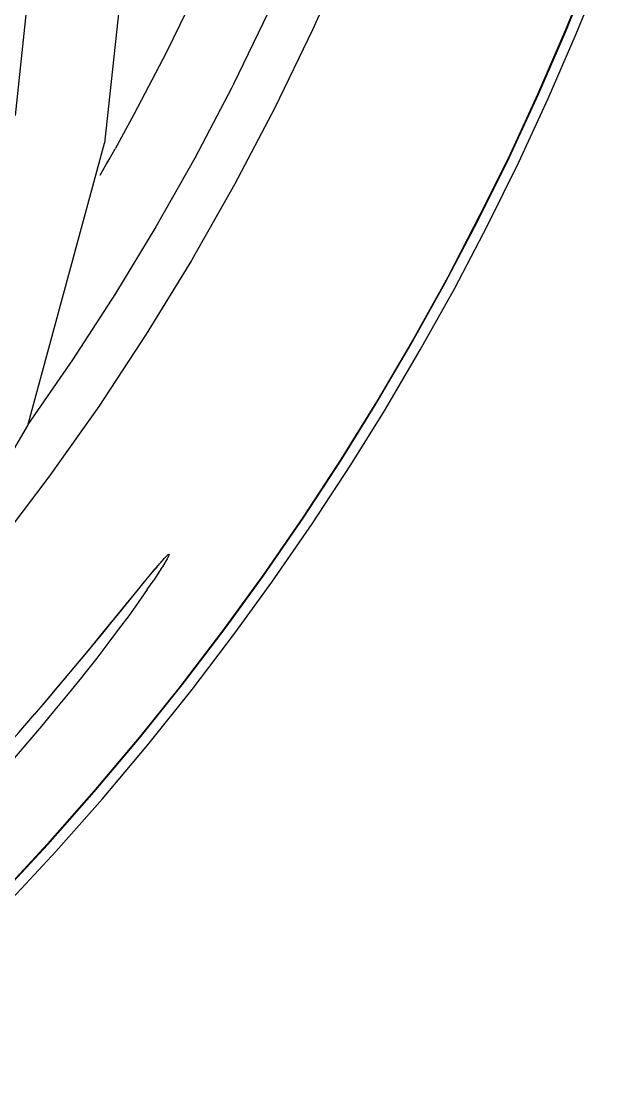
# Model space of a CAD drawing. Header units: millimetres. Extents: x -495897 to 1376592, y -28539 to 470976.
# Drawn here: x 185419 to 186053, y 208141 to 209313 of the extents above; entities that cross this region are included whole.
import ezdxf

# ---------------------------------------------------------------- set-up
doc = ezdxf.new("R2010")
doc.units = ezdxf.units.MM

msp = doc.modelspace()

# ---------------------------------------------------------------- linework, layer by layer
at = {"color": 0}
for p, q in [((185774.75, 209389.378), (185736.413, 209303.383)), ((186041.484, 209374.519), (186012.637, 209303.383)), ((186013.729, 209303.565), (186042.212, 209374.324)), ((186024.467, 209299.067), (186053.132, 209370.021)), ((185610.664, 209348.142), (185577.137, 209279.216)), ((185687.663, 209321.817), (185650.236, 209244.272)), ((185736.413, 209303.383), (185695.359, 209218.259)), ((186012.637, 209303.383), (185982.178, 209232.988)), ((185983.283, 209233.352), (186013.729, 209303.565)), ((185993.826, 209228.49), (186024.467, 209299.067)), ((185577.137, 209279.216), (185541.504, 209211.109)), ((185650.236, 209244.272), (185648.078, 209239.956)), ((185648.078, 209239.956), (185607.947, 209163.464)), ((185982.178, 209232.988), (185949.938, 209163.1)), ((185951.043, 209163.828), (185983.283, 209233.352)), ((185961.586, 209158.823), (185993.826, 209228.49)), ((185541.504, 209211.109), (185520.912, 209173.5)), ((185695.359, 209218.259), (185651.289, 209134.617)), ((185607.947, 209163.464), (185565.489, 209088.389)), ((185916.97, 209095.032), (185951.043, 209163.828)), ((185949.938, 209163.1), (185919.31, 209101.324)), ((185927.552, 209089.663), (185961.586, 209158.823)), ((185651.289, 209134.617), (185604.736, 209052.379)), ((185881.337, 209026.977), (185916.97, 209095.032)), ((185919.31, 209101.324), (185884.041, 209033.217)), ((185565.489, 209088.389), (185521.406, 209015.511)), ((185891.737, 209021.387), (185927.552, 209089.663)), ((185604.19, 209051.703), (185554.933, 208971.077)), ((185604.736, 209052.379), (185604.19, 209051.703)), ((185884.041, 209033.217), (185846.757, 208966.033)), ((185843.91, 208959.793), (185881.337, 209026.977)), ((185854.089, 208954.06), (185891.737, 209021.387)), ((185521.406, 209015.511), (185474.502, 208942.958)), ((185554.933, 208971.077), (185502.972, 208892.05)), ((185846.757, 208966.033), (185808.043, 208899.941)), ((185805.014, 208893.48), (185843.91, 208959.793)), ((185814.881, 208887.422), (185854.089, 208954.06)), ((185474.502, 208942.958), (185425.609, 208872.199)), ((185808.043, 208899.941), (185767.73, 208834.733)), ((185768.289, 208834.538), (185805.014, 208893.48)), ((185502.972, 208892.05), (185448.671, 208815.194)), ((185778.325, 208828.311), (185814.881, 208887.422)), ((185767.73, 208834.733), (185725.818, 208770.617)), ((185726.182, 208770.058), (185768.289, 208834.538)), ((185736.049, 208763.779), (185778.325, 208828.311)), ((185448.671, 208815.194), (185392.082, 208740.483)), ((185725.818, 208770.617), (185682.294, 208707.554)), ((185682.476, 208706.644), (185726.182, 208770.058)), ((185692.148, 208700.04), (185736.049, 208763.779)), ((185576.084, 208727.6), (185577.137, 208728.692)), ((185577.137, 208728.692), (185578.229, 208729.758)), ((185578.229, 208729.758), (185578.554, 208730.304)), ((185578.229, 208729.758), (185578.229, 208729.758)), ((185579.295, 208728.51), (185578.424, 208726.911)), ((185578.554, 208730.304), (185579.1, 208730.486)), ((185579.1, 208730.486), (185579.477, 208730.668)), ((185579.659, 208729.381), (185579.295, 208728.51)), ((185579.477, 208730.668), (185579.659, 208730.668)), ((185579.659, 208730.668), (185579.841, 208730.486)), ((185579.841, 208730.122), (185579.659, 208729.563)), ((185579.659, 208729.563), (185579.659, 208729.381)), ((185579.841, 208730.486), (185579.841, 208730.486)), ((185579.841, 208730.486), (185579.841, 208730.122)), ((185564.8, 208714.886), (185569.064, 208719.709)), ((185566.035, 208715.952), (185567.27, 208717.551)), ((185567.27, 208717.551), (185568.375, 208718.838)), ((185568.375, 208718.838), (185569.428, 208720.073)), ((185569.064, 208719.709), (185572.821, 208724.207)), ((185569.428, 208720.073), (185570.351, 208721.178)), ((185570.351, 208721.178), (185571.222, 208722.049)), ((185571.222, 208722.049), (185571.95, 208722.959)), ((185571.95, 208722.959), (185572.496, 208723.466)), ((185572.496, 208716.862), (185571.95, 208716.134)), ((185575.343, 208721.36), (185572.496, 208716.862)), ((185572.821, 208724.207), (185574.654, 208726.17)), ((185574.654, 208726.17), (185576.084, 208727.6)), ((185575.525, 208721.867), (185575.343, 208721.36)), ((185577.683, 208725.442), (185575.525, 208721.867)), ((185578.424, 208726.911), (185577.683, 208725.442)), ((185552.775, 208700.222), (185558.144, 208706.826)), ((185554.387, 208702.185), (185559.938, 208708.789)), ((185558.144, 208706.826), (185564.436, 208714.158)), ((185559.938, 208708.789), (185563.188, 208712.741)), ((185567.647, 208709.348), (185563.006, 208702.328)), ((185563.188, 208712.741), (185566.035, 208715.952)), ((185564.436, 208714.158), (185564.8, 208714.886)), ((185571.95, 208716.134), (185567.647, 208709.348)), ((185682.294, 208707.554), (185637.171, 208645.362)), ((185642.163, 208650.913), (185682.476, 208706.644)), ((185508.705, 208646.103), (185548.108, 208694.489)), ((185546.678, 208692.695), (185552.775, 208700.222)), ((185548.108, 208694.489), (185554.387, 208702.185)), ((185651.653, 208644.309), (185692.148, 208700.04)), ((185528.244, 208669.906), (185538.605, 208682.841)), ((185538.605, 208682.841), (185540.581, 208685.129)), ((185540.581, 208685.129), (185546.678, 208692.695)), ((185555.986, 208692.149), (185546.132, 208677.979)), ((185517.831, 208657.205), (185528.244, 208669.906)), ((185546.132, 208677.979), (185535.771, 208663.484)), ((185535.771, 208663.484), (185524.669, 208648.625)), ((185507.47, 208644.491), (185517.831, 208657.205)), ((185524.669, 208648.625), (185513.021, 208633.22)), ((185595.61, 208589.644), (185642.163, 208650.913)), ((185494.899, 208629.268), (185508.705, 208646.103)), ((185496.875, 208631.751), (185507.47, 208644.491)), ((185637.171, 208645.362), (185590.384, 208584.275)), ((185604.931, 208582.858), (185651.653, 208644.309)), ((185483.992, 208616.021), (185494.899, 208629.268)), ((185486.514, 208619.037), (185496.875, 208631.751)), ((185513.021, 208633.22), (185500.827, 208617.256)), ((185472.526, 208602.397), (185483.992, 208616.021)), ((185475.919, 208606.518), (185486.514, 208619.037)), ((185500.827, 208617.256), (185487.749, 208600.603)), ((185460.696, 208588.227), (185472.526, 208602.397)), ((185465.376, 208593.778), (185475.919, 208606.518)), ((185487.749, 208600.603), (185484.174, 208595.923)), ((185452.116, 208578.178), (185462.854, 208590.749)), ((185452.623, 208578.737), (185460.696, 208588.227)), ((185462.854, 208590.749), (185465.376, 208593.778)), ((185484.174, 208595.923), (185469.64, 208578.178)), ((185547.601, 208529.662), (185595.61, 208589.644)), ((185441.521, 208565.659), (185452.116, 208578.178)), ((185444.407, 208569.052), (185452.623, 208578.542)), ((185469.64, 208578.178), (185455.145, 208560.472)), ((185590.384, 208584.275), (185547.237, 208530.533)), ((185556.727, 208522.499), (185604.931, 208582.858)), ((185433.136, 208555.987), (185444.407, 208569.052)), ((185433.266, 208556.169), (185441.521, 208565.659)), ((185433.266, 208556.169), (185433.136, 208555.987)), ((185455.145, 208560.472), (185440.468, 208542.909)), ((185440.468, 208542.909), (185425.609, 208525.346)), ((185547.237, 208530.533), (185497.798, 208471.786)), ((185498.162, 208470.915), (185547.601, 208529.662)), ((185425.609, 208525.346), (185410.516, 208507.965)), ((185507.288, 208463.531), (185556.727, 208522.499)), ((185497.798, 208471.786), (185447.072, 208414.274)), ((185447.436, 208413.585), (185498.162, 208470.915)), ((185456.198, 208405.876), (185507.288, 208463.531)), ((185447.072, 208414.274), (185394.968, 208358.231)), ((185395.293, 208357.503), (185447.436, 208413.585)), ((185404.094, 208349.794), (185456.198, 208405.876))]:
    msp.add_line(p, q, dxfattribs=at)
for points in [[(185509.446, 211846.833), (185566.698, 211314.613), (185595.324, 210780.573), (185595.324, 210246.026), (185566.698, 209712.025), (185509.446, 209179.792)], [(185411.621, 211816.803), (185466.832, 211296.543), (185494.431, 210774.593), (185494.431, 210252.071), (185466.832, 209730.134), (185411.621, 209209.874)], [(184471.279, 208141.443), (184779.743, 208225.54), (185049.181, 208382.775), (185268.192, 208601.786), (185425.414, 208871.237), (185509.446, 209179.792)], [(185504.584, 209144.835), (185507.886, 209150.555), (185511.162, 209156.301), (185514.425, 209162.047), (185517.662, 209167.793), (185520.912, 209173.5)], [(185555.986, 208692.149), (185557.39, 208694.177), (185558.794, 208696.218), (185560.198, 208698.259), (185561.602, 208700.287), (185563.006, 208702.328)], [(185344.073, 208457.291), (185362.26, 208476.726), (185380.278, 208496.33), (185398.114, 208516.103), (185415.781, 208536.058), (185433.266, 208556.169)]]:
    msp.add_lwpolyline(points, dxfattribs=at)

doc.saveas('drawing.dxf')
